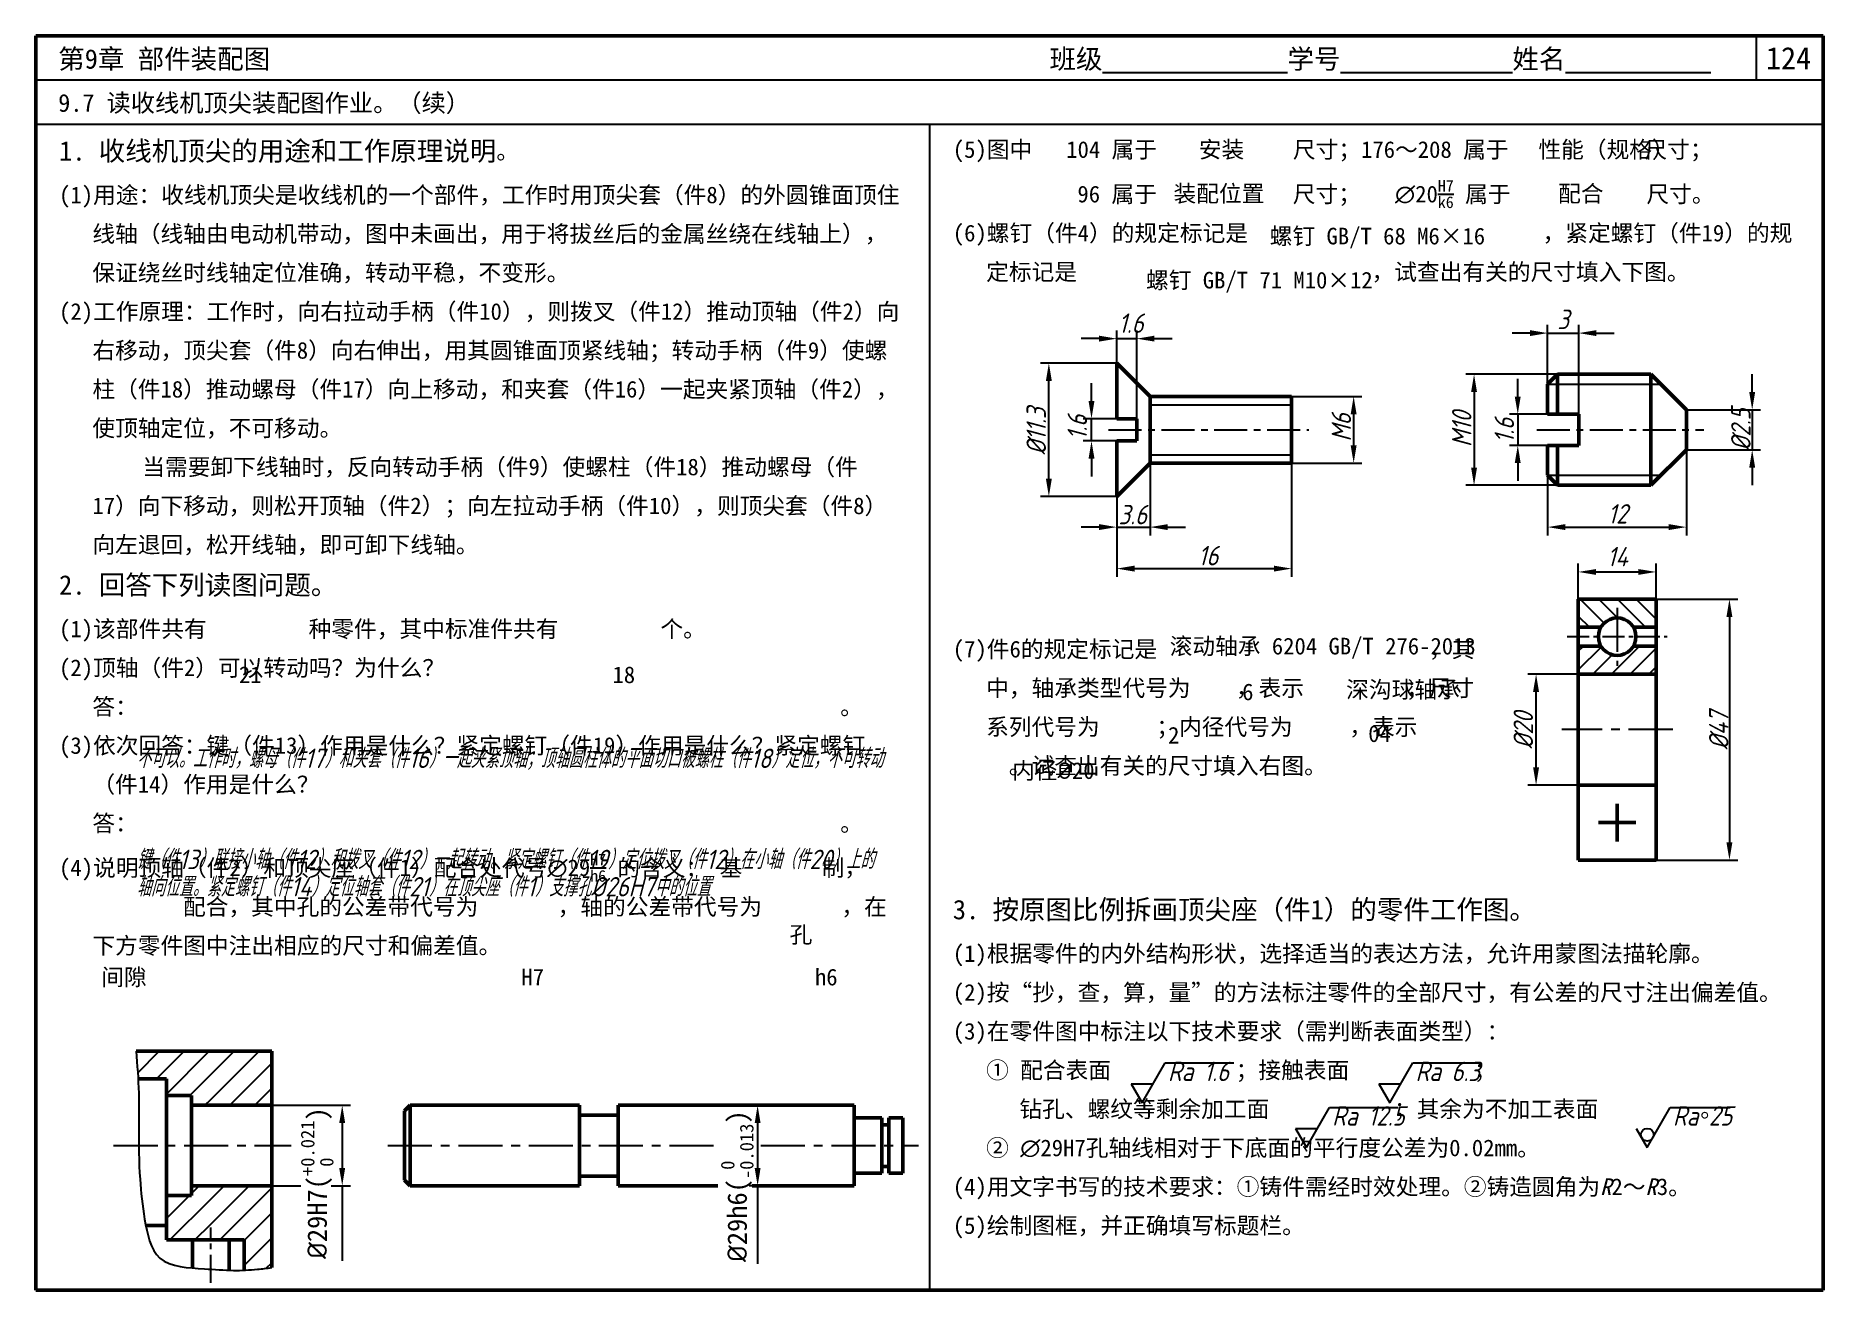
# Model space of a CAD drawing. Header units: millimetres. Extents: x 0 to 322, y 0 to 226.
import ezdxf

# ---------------------------------------------------------------- set-up
doc = ezdxf.new("R2010")
doc.units = ezdxf.units.MM
doc.header["$LTSCALE"] = 0.25
doc.header["$PDMODE"] = 33
doc.header["$PDSIZE"] = 1.5
doc.linetypes.add('CENTER', pattern=[50.8, 31.75, -6.35, 6.35, -6.35])
for name, color, linetype in [('点画线层', 7, 'CENTER'), ('答案', 1, 'Continuous'), ('细实线层', 7, 'Continuous')]:
    doc.layers.add(name, color=color, linetype=linetype)
doc.layers.add('粗实线层', color=7, linetype='Continuous', lineweight=50)
doc.styles.get("Standard").update_dxf_attribs({"font": 'gbeitc.shx', "height": 3.5, "bigfont": 'gbcbig.shx'})
doc.styles.add('宋体', font='', dxfattribs={"height": 3})
doc.styles.get('宋体').set_extended_font_data('SimSun')
doc.dimstyles.new('ISO-25', dxfattribs={"dimtxt": 4, "dimasz": 3.2, "dimexe": 1.5, "dimexo": 0, "dimgap": 1, "dimtad": 1, "dimtoh": 1, "dimdec": 0, "dimdsep": 46, "dimtxsty": 'Standard', "dimcen": 0, "dimclrd": 256, "dimclre": 256, "dimclrt": 256, "dimadec": 0, "dimazin": 0, "dimtfac": 1, "dimtdec": 0, "dimtmove": 0, "dimatfit": 3, "dimfxl": 0, "dimlwd": -1, "dimlwe": -1, "dimarcsym": 0})

# ---------------------------------------------------------------- blocks, each defined once
blk = doc.blocks.new('*D0')
at = {"layer": 'Defpoints', "color": 0, "transparency": 16777216}
for p in [(133.44, 33.32), (130.04, 18.82), (133.44, 18.82)]:
    blk.add_point(p, dxfattribs=at)
at = {"layer": '细实线层', "transparency": 16777216}
for p, q in [((133.44, 33.32), (128.54, 33.32)), ((130.04, 30.12), (130.04, 22.02)), ((133.44, 18.82), (128.54, 18.82))]:
    blk.add_line(p, q, dxfattribs=at)
for points in [[(129.51, 30.12), (130.57, 30.12), (130.04, 33.32)], [(129.51, 22.02), (130.57, 22.02), (130.04, 18.82)]]:
    blk.add_solid(points, dxfattribs=at)
blk = doc.blocks.new('*D1')
at = {"layer": 'Defpoints', "color": 0, "transparency": 16777216}
for p in [(42.53, 33.32), (53.21, 18.82), (55.21, 18.82)]:
    blk.add_point(p, dxfattribs=at)
at = {"layer": '细实线层', "transparency": 16777216}
for p, q in [((42.53, 33.32), (56.71, 33.32)), ((55.21, 30.12), (55.21, 22.02)), ((53.21, 18.82), (56.71, 18.82))]:
    blk.add_line(p, q, dxfattribs=at)
for points in [[(54.67, 30.12), (55.74, 30.12), (55.21, 33.32)], [(54.67, 22.02), (55.74, 22.02), (55.21, 18.82)]]:
    blk.add_solid(points, dxfattribs=at)
blk = doc.blocks.new('*D2')
at = {"layer": 'Defpoints', "color": 0, "transparency": 16777216}
for p in [(200.73, 149.01), (194.73, 143.01), (200.73, 137.48)]:
    blk.add_point(p, dxfattribs=at)
at = {"layer": '细实线层', "transparency": 16777216}
for p, q in [((200.73, 149.01), (200.73, 135.98)), ((194.73, 143.01), (194.73, 135.98)), ((191.53, 137.48), (188.33, 137.48)), ((194.73, 137.48), (200.73, 137.48)), ((203.93, 137.48), (207.13, 137.48))]:
    blk.add_line(p, q, dxfattribs=at)
for points in [[(191.53, 138.02), (191.53, 136.95), (194.73, 137.48)], [(203.93, 138.02), (203.93, 136.95), (200.73, 137.48)]]:
    blk.add_solid(points, dxfattribs=at)
blk = doc.blocks.new('*D3')
at = {"layer": 'Defpoints', "color": 0, "transparency": 16777216}
for p in [(226.24, 149.01), (194.73, 143.01), (226.24, 130)]:
    blk.add_point(p, dxfattribs=at)
at = {"layer": '细实线层', "transparency": 16777216}
for p, q in [((226.24, 149.01), (226.24, 128.5)), ((194.73, 143.01), (194.73, 128.5)), ((197.93, 130), (223.04, 130))]:
    blk.add_line(p, q, dxfattribs=at)
for points in [[(197.93, 130.54), (197.93, 129.47), (194.73, 130)], [(223.04, 130.54), (223.04, 129.47), (226.24, 130)]]:
    blk.add_solid(points, dxfattribs=at)
blk = doc.blocks.new('*D4')
at = {"layer": 'Defpoints', "color": 0, "transparency": 16777216}
for p in [(226.24, 161.01), (237.41, 161.01), (226.24, 149.01)]:
    blk.add_point(p, dxfattribs=at)
at = {"layer": '细实线层', "transparency": 16777216}
for p, q in [((226.24, 161.01), (238.91, 161.01)), ((237.41, 152.21), (237.41, 157.81)), ((226.24, 149.01), (238.91, 149.01))]:
    blk.add_line(p, q, dxfattribs=at)
for points in [[(236.87, 157.81), (237.94, 157.81), (237.41, 161.01)], [(236.87, 152.21), (237.94, 152.21), (237.41, 149.01)]]:
    blk.add_solid(points, dxfattribs=at)
blk = doc.blocks.new('*D5')
at = {"layer": 'Defpoints', "color": 0, "transparency": 16777216}
for p in [(190.18, 157.01), (194.73, 157.01), (194.73, 153.01)]:
    blk.add_point(p, dxfattribs=at)
at = {"layer": '细实线层', "transparency": 16777216}
for p, q in [((190.18, 160.21), (190.18, 163.41)), ((194.73, 157.01), (188.68, 157.01)), ((190.18, 153.01), (190.18, 157.01)), ((194.73, 153.01), (188.68, 153.01)), ((190.18, 149.81), (190.18, 146.61))]:
    blk.add_line(p, q, dxfattribs=at)
for points in [[(189.65, 160.21), (190.72, 160.21), (190.18, 157.01)], [(189.65, 149.81), (190.72, 149.81), (190.18, 153.01)]]:
    blk.add_solid(points, dxfattribs=at)
blk = doc.blocks.new('*D6')
at = {"layer": 'Defpoints', "color": 0, "transparency": 16777216}
for p in [(182.5, 167.01), (194.73, 167.01), (194.73, 143.01)]:
    blk.add_point(p, dxfattribs=at)
at = {"layer": '细实线层', "transparency": 16777216}
for p, q in [((194.73, 167.01), (181, 167.01)), ((182.5, 146.21), (182.5, 163.81)), ((194.73, 143.01), (181, 143.01))]:
    blk.add_line(p, q, dxfattribs=at)
for points in [[(181.97, 163.81), (183.04, 163.81), (182.5, 167.01)], [(181.97, 146.21), (183.04, 146.21), (182.5, 143.01)]]:
    blk.add_solid(points, dxfattribs=at)
blk = doc.blocks.new('*D7')
at = {"layer": 'Defpoints', "color": 0, "transparency": 16777216}
for p in [(198.33, 171.43), (194.73, 167.01), (198.33, 157.01)]:
    blk.add_point(p, dxfattribs=at)
at = {"layer": '细实线层', "transparency": 16777216}
for p, q in [((191.53, 171.43), (188.33, 171.43)), ((194.73, 167.01), (194.73, 172.93)), ((194.73, 171.43), (198.33, 171.43)), ((198.33, 157.01), (198.33, 172.93)), ((201.53, 171.43), (204.73, 171.43))]:
    blk.add_line(p, q, dxfattribs=at)
for points in [[(191.53, 171.97), (191.53, 170.9), (194.73, 171.43)], [(201.53, 171.97), (201.53, 170.9), (198.33, 171.43)]]:
    blk.add_solid(points, dxfattribs=at)
blk = doc.blocks.new('*D8')
at = {"layer": 'Defpoints', "color": 0, "transparency": 16777216}
for p in [(297.35, 158.61), (297.35, 151.41), (309.2, 151.41)]:
    blk.add_point(p, dxfattribs=at)
at = {"layer": '细实线层', "transparency": 16777216}
for p, q in [((309.2, 161.81), (309.2, 165.01)), ((297.35, 158.61), (310.7, 158.61)), ((309.2, 158.61), (309.2, 151.41)), ((297.35, 151.41), (310.7, 151.41)), ((309.2, 148.21), (309.2, 145.01))]:
    blk.add_line(p, q, dxfattribs=at)
for points in [[(308.67, 161.81), (309.73, 161.81), (309.2, 158.61)], [(308.67, 148.21), (309.73, 148.21), (309.2, 151.41)]]:
    blk.add_solid(points, dxfattribs=at)
blk = doc.blocks.new('*D9')
at = {"layer": 'Defpoints', "color": 0, "transparency": 16777216}
for p in [(272.35, 157.81), (266.97, 152.21), (272.35, 152.21)]:
    blk.add_point(p, dxfattribs=at)
at = {"layer": '细实线层', "transparency": 16777216}
for p, q in [((266.97, 161.01), (266.97, 164.21)), ((272.35, 157.81), (265.47, 157.81)), ((266.97, 157.81), (266.97, 152.21)), ((272.35, 152.21), (265.47, 152.21)), ((266.97, 149.01), (266.97, 145.81))]:
    blk.add_line(p, q, dxfattribs=at)
for points in [[(266.43, 161.01), (267.5, 161.01), (266.97, 157.81)], [(266.43, 149.01), (267.5, 149.01), (266.97, 152.21)]]:
    blk.add_solid(points, dxfattribs=at)
blk = doc.blocks.new('*D10')
at = {"layer": 'Defpoints', "color": 0, "transparency": 16777216}
for p in [(274.15, 165.01), (259.1, 145.01), (274.15, 145.01)]:
    blk.add_point(p, dxfattribs=at)
at = {"layer": '细实线层', "transparency": 16777216}
for p, q in [((274.15, 165.01), (257.6, 165.01)), ((259.1, 161.81), (259.1, 148.21)), ((274.15, 145.01), (257.6, 145.01))]:
    blk.add_line(p, q, dxfattribs=at)
for points in [[(258.56, 161.81), (259.63, 161.81), (259.1, 165.01)], [(258.56, 148.21), (259.63, 148.21), (259.1, 145.01)]]:
    blk.add_solid(points, dxfattribs=at)
blk = doc.blocks.new('*D11')
at = {"layer": 'Defpoints', "color": 0, "transparency": 16777216}
for p in [(277.95, 172.43), (272.35, 163.21), (277.95, 157.81)]:
    blk.add_point(p, dxfattribs=at)
at = {"layer": '细实线层', "transparency": 16777216}
for p, q in [((272.35, 163.21), (272.35, 173.93)), ((277.95, 157.81), (277.95, 173.93)), ((269.15, 172.43), (265.95, 172.43)), ((272.35, 172.43), (277.95, 172.43)), ((281.15, 172.43), (284.35, 172.43))]:
    blk.add_line(p, q, dxfattribs=at)
for points in [[(269.15, 172.97), (269.15, 171.9), (272.35, 172.43)], [(281.15, 172.97), (281.15, 171.9), (277.95, 172.43)]]:
    blk.add_solid(points, dxfattribs=at)
blk = doc.blocks.new('*D12')
at = {"layer": 'Defpoints', "color": 0, "transparency": 16777216}
for p in [(297.35, 151.41), (272.35, 146.81), (297.35, 137.48)]:
    blk.add_point(p, dxfattribs=at)
at = {"layer": '细实线层', "transparency": 16777216}
for p, q in [((297.35, 151.41), (297.35, 135.98)), ((272.35, 146.81), (272.35, 135.98)), ((275.55, 137.48), (294.15, 137.48))]:
    blk.add_line(p, q, dxfattribs=at)
for points in [[(275.55, 138.02), (275.55, 136.95), (272.35, 137.48)], [(294.15, 138.02), (294.15, 136.95), (297.35, 137.48)]]:
    blk.add_solid(points, dxfattribs=at)
blk = doc.blocks.new('*D13')
at = {"layer": 'Defpoints', "color": 0, "transparency": 16777216}
for p in [(270.27, 111), (277.88, 111), (277.88, 91)]:
    blk.add_point(p, dxfattribs=at)
at = {"layer": '细实线层', "transparency": 16777216}
for p, q in [((277.88, 111), (268.77, 111)), ((270.27, 94.2), (270.27, 107.8)), ((277.88, 91), (268.77, 91))]:
    blk.add_line(p, q, dxfattribs=at)
for points in [[(269.73, 107.8), (270.8, 107.8), (270.27, 111)], [(269.73, 94.2), (270.8, 94.2), (270.27, 91)]]:
    blk.add_solid(points, dxfattribs=at)
blk = doc.blocks.new('*D14')
at = {"layer": 'Defpoints', "color": 0, "transparency": 16777216}
for p in [(291.88, 124.5), (291.88, 77.5), (305.1, 77.5)]:
    blk.add_point(p, dxfattribs=at)
at = {"layer": '细实线层', "transparency": 16777216}
for p, q in [((291.88, 124.5), (306.6, 124.5)), ((305.1, 121.3), (305.1, 80.7)), ((291.88, 77.5), (306.6, 77.5))]:
    blk.add_line(p, q, dxfattribs=at)
for points in [[(304.56, 121.3), (305.63, 121.3), (305.1, 124.5)], [(304.56, 80.7), (305.63, 80.7), (305.1, 77.5)]]:
    blk.add_solid(points, dxfattribs=at)
blk = doc.blocks.new('*D15')
at = {"layer": 'Defpoints', "color": 0, "transparency": 16777216}
for p in [(291.88, 129.4), (277.88, 124.5), (291.88, 124.5)]:
    blk.add_point(p, dxfattribs=at)
at = {"layer": '细实线层', "transparency": 16777216}
for p, q in [((277.88, 124.5), (277.88, 130.9)), ((281.08, 129.4), (288.68, 129.4)), ((291.88, 124.5), (291.88, 130.9))]:
    blk.add_line(p, q, dxfattribs=at)
for points in [[(281.08, 129.93), (281.08, 128.87), (277.88, 129.4)], [(288.68, 129.93), (288.68, 128.87), (291.88, 129.4)]]:
    blk.add_solid(points, dxfattribs=at)

msp = doc.modelspace()

# ---------------------------------------------------------------- hatches: boundary and pattern name
at = {"layer": '细实线层'}
h = msp.add_hatch(dxfattribs=at)
h.set_pattern_fill('ANSI31', color=256, scale=0.75, angle=90, style=0)
h.set_pattern_definition([(135, (-67.51, -7.9978), (-1.683798, -1.683798), [])])
h.paths.add_polyline_path([(277.88, 124.5), (277.88, 119.44), (281.96, 119.44, -0.57735), (287.81, 119.44), (291.88, 119.44), (291.88, 124.5)])
h = msp.add_hatch(dxfattribs=at)
h.set_pattern_fill('ANSI31', color=256, scale=0.75, style=0)
h.set_pattern_definition([(45, (-67.51, -7.9978), (-1.683798, 1.683798), [])])
h.paths.add_polyline_path([(291.88, 111), (291.88, 116.06), (287.81, 116.06, -0.57735), (281.96, 116.06), (277.88, 116.06), (277.88, 111)])

# ---------------------------------------------------------------- linework, layer by layer
at = {"lineweight": 50}
for p, q in [((322, 226), (0, 226)), ((0, 226), (0, 0)), ((322, 0), (322, 226)), ((0, 0), (322, 0))]:
    msp.add_line(p, q, dxfattribs=at)
for p, q in [((310, 218), (310, 226)), ((322, 218), (0, 218)), ((322, 210), (0, 210)), ((161, 210), (161, 0))]:
    msp.add_line(p, q)
at = {"layer": '点画线层', "ltscale": 0.75}
for p, q in [((193.25, 155.01), (229.34, 155.01)), ((270.42, 155.01), (300.46, 155.01))]:
    msp.add_line(p, q, dxfattribs=at)
at = {"layer": '点画线层'}
for p, q in [((284.88, 122.93), (284.88, 112.46)), ((294.88, 101), (274.88, 101)), ((14.03, 26.07), (46.03, 26.07)), ((63.44, 26.07), (101.44, 26.07)), ((101.44, 26.07), (122.76, 26.07)), ((130.63, 26.07), (159, 26.07))]:
    msp.add_line(p, q, dxfattribs=at)
at = {"layer": '点画线层', "ltscale": 0.5}
msp.add_line((275.88, 117.75), (293.88, 117.75), dxfattribs=at)
at = {"layer": '点画线层', "ltscale": 0.64}
msp.add_line((31.53, 1.33), (31.53, 11.29), dxfattribs=at)
at = {"layer": '粗实线层'}
for p, q in [((194.73, 167.01), (194.73, 157.01)), ((194.73, 167.01), (200.73, 161.01)), ((272.35, 163.21), (274.15, 165.01)), ((274.15, 165.01), (290.95, 165.01)), ((274.15, 165.01), (274.15, 157.81)), ((297.35, 158.61), (290.95, 165.01)), ((290.95, 165.01), (290.95, 145.01)), ((200.73, 161.01), (226.24, 161.01)), ((200.73, 161.01), (200.73, 149.01)), ((226.24, 149.01), (226.24, 161.01)), ((272.35, 157.81), (272.35, 163.21)), ((277.95, 157.81), (272.35, 157.81)), ((277.95, 157.81), (277.95, 152.21)), ((297.35, 158.61), (297.35, 151.41)), ((198.33, 157.01), (194.73, 157.01)), ((198.33, 153.01), (198.33, 157.01)), ((194.73, 153.01), (198.33, 153.01)), ((194.73, 153.01), (194.73, 143.01)), ((277.95, 152.21), (272.35, 152.21)), ((272.35, 152.21), (272.35, 146.81)), ((274.15, 152.21), (274.15, 145.01)), ((297.35, 151.41), (290.95, 145.01)), ((200.73, 149.01), (194.73, 143.01)), ((200.73, 149.01), (226.24, 149.01)), ((272.35, 146.81), (274.15, 145.01)), ((274.15, 145.01), (290.95, 145.01)), ((277.88, 124.5), (277.88, 77.5)), ((291.88, 124.5), (277.88, 124.5)), ((291.88, 124.5), (291.88, 77.5)), ((281.96, 119.44), (277.88, 119.44)), ((287.81, 119.44), (291.88, 119.44)), ((281.96, 116.06), (277.88, 116.06)), ((287.81, 116.06), (291.88, 116.06)), ((291.88, 111), (277.88, 111)), ((291.88, 91), (277.88, 91)), ((284.88, 87.62), (284.88, 80.87)), ((288.26, 84.25), (281.51, 84.25)), ((291.88, 77.5), (277.88, 77.5)), ((18.07, 43.07), (42.53, 43.07)), ((42.53, 18.82), (42.53, 43.07)), ((23.53, 38.07), (18.44, 38.07)), ((23.53, 9.07), (23.53, 38.07)), ((28.03, 35.07), (23.53, 35.07)), ((28.03, 17.07), (28.03, 35.07)), ((42.53, 33.32), (28.03, 33.32)), ((67.44, 33.32), (66.44, 32.32)), ((66.44, 19.82), (66.44, 32.32)), ((97.94, 33.32), (67.44, 33.32)), ((67.44, 18.82), (67.44, 33.32)), ((97.94, 18.82), (97.94, 33.32)), ((104.94, 18.82), (104.94, 33.32)), ((147.44, 33.32), (104.94, 33.32)), ((147.44, 18.82), (147.44, 33.32)), ((104.94, 31.57), (97.94, 31.57)), ((147.44, 31.07), (152.44, 31.07)), ((152.44, 31.07), (152.44, 21.07)), ((152.44, 29.82), (153.69, 29.82)), ((153.69, 31.07), (156.19, 31.07)), ((153.69, 21.07), (153.69, 31.07)), ((156.19, 21.07), (156.19, 31.07)), ((67.44, 18.82), (66.44, 19.82)), ((104.94, 20.57), (97.94, 20.57)), ((147.44, 21.07), (152.44, 21.07)), ((152.44, 22.32), (153.69, 22.32)), ((153.69, 21.07), (156.19, 21.07)), ((28.03, 17.07), (23.53, 17.07)), ((42.53, 18.82), (28.03, 18.82)), ((42.53, 4.07), (42.53, 18.82)), ((97.94, 18.82), (67.44, 18.82)), ((122.87, 18.82), (104.94, 18.82)), ((147.44, 18.82), (129.07, 18.82)), ((23.53, 11.64), (19.84, 11.64)), ((23.53, 9.07), (37.53, 9.07)), ((28.21, 4.01), (28.21, 9.07)), ((34.84, 3.6), (34.84, 9.07)), ((37.53, 3.61), (37.53, 9.07))]:
    msp.add_line(p, q, dxfattribs=at)
msp.add_circle((284.88, 117.75), 3.38, dxfattribs=at)
at = {"layer": '细实线层'}
for p, q in [((272.35, 163.21), (292.75, 163.21)), ((200.73, 159.51), (226.24, 159.51)), ((200.73, 150.51), (226.24, 150.51)), ((272.35, 146.81), (292.75, 146.81)), ((18.37, 39.17), (22.26, 43.07)), ((21.75, 38.07), (26.75, 43.07)), ((23.53, 35.35), (31.24, 43.07)), ((31.53, 38.86), (35.73, 43.07)), ((31.53, 34.37), (40.22, 43.07)), ((27.73, 35.07), (31.53, 38.86)), ((34.96, 33.32), (42.53, 40.88)), ((199.32, 33.74), (203.48, 40.95)), ((203.48, 40.95), (215.85, 40.95)), ((243.91, 33.74), (248.07, 40.95)), ((248.07, 40.95), (260.45, 40.95)), ((39.45, 33.32), (42.53, 36.39)), ((197.34, 37.17), (199.32, 33.74)), ((197.34, 37.17), (201.3, 37.17)), ((241.93, 37.17), (243.91, 33.74)), ((241.93, 37.17), (245.89, 37.17)), ((30.47, 33.32), (31.53, 34.37)), ((228.89, 25.72), (233.05, 32.92)), ((233.05, 32.92), (245.43, 32.92)), ((290.29, 25.72), (294.45, 32.92)), ((294.45, 32.92), (305.26, 32.92)), ((226.91, 29.15), (228.89, 25.72)), ((226.91, 29.15), (230.87, 29.15)), ((288.31, 29.15), (290.29, 25.72)), ((23.53, 12.9), (27.69, 17.07)), ((24.18, 9.07), (31.53, 16.41)), ((28.03, 17.4), (29.44, 18.82)), ((31.53, 16.41), (33.93, 18.82)), ((31.53, 11.92), (38.42, 18.82)), ((33.16, 9.07), (42.53, 18.43)), ((42.53, 18.82), (47.75, 18.82)), ((55.21, 18.82), (55.21, 5.28)), ((130.04, 18.82), (130.04, 4.74)), ((37.53, 8.94), (42.53, 13.94)), ((28.67, 9.07), (31.53, 11.92)), ((37.53, 4.45), (42.53, 9.45)), ((41.52, 3.95), (42.53, 4.96))]:
    msp.add_line(p, q, dxfattribs=at)
at = {"layer": '细实线层', "ltscale": 0.5}
msp.add_circle((290.29, 28.01), 1.14, dxfattribs=at)
at = {"layer": '细实线层'}
msp.add_spline([(18.07, 43.07), (18.55, 35.51), (18.55, 29.54), (18.78, 19.99), (19.62, 12.83), (22.37, 5.78), (30.37, 3.87), (35.63, 3.58), (39.93, 3.78), (42.53, 4.07)], degree=3, dxfattribs=at)

# ---------------------------------------------------------------- texts
at = {"style": '宋体'}
for s, height, p in [('第9章 部件装配图', 3.5, (4.05, 220.07)), ('班级%%U              %%U学号%%U             %%U姓名%%U           ', 3.5, (182.61, 220.07)), ('124', 4, (311.67, 219.96)), ('9.7 读收线机顶尖装配图作业。（续）', 3.2, (4.05, 212.3))]:
    msp.add_text(s, height=height, dxfattribs=at).set_placement(p)
at = {"layer": '答案', "style": '宋体'}
for s, p in [('安装', (209.51, 204.01)), ('性能（规格）', (270.69, 204.01)), ('装配位置', (204.97, 196.07)), ('配合', (274.24, 196.07)), ('螺钉 GB/T 68 M6×16', (222.29, 188.41)), ('螺钉 GB/T 71 M10×12', (200, 180.47)), ('滚动轴承 6204 GB/T 276-2013', (204.26, 114.54)), ('21', (36.6, 109.38)), ('18', (103.89, 109.38)), ('深沟球轴承', (236.06, 106.72)), ('6', (217.32, 106.3)), ('2', (203.98, 98.49)), ('04', (240.03, 98.77)), ('孔', (135.8, 62.57)), ('间隙', (11.8, 54.92)), ('h6', (140.36, 54.92)), ('H7', (87.48, 54.92))]:
    msp.add_text(s, height=3, dxfattribs=at).set_placement(p)
at = {"layer": '答案'}
for s, p in [('1.6', (195.03, 172.47)), ('3', (274.1, 173.15)), ('3.6', (195.03, 137.98)), ('12', (283.18, 138.12)), ('16', (209.37, 130.59)), ('14', (283.05, 130.41)), ('不可以。工作时，螺母（件17）和夹套（件16）一起夹紧顶轴；顶轴圆柱体的平面切口被螺柱（件18）定位，不可转动', (18.18, 94.08)), ('键（件13）联接小轴（件12）和拨叉（件12）一起转动。紧定螺钉（件19）定位拨叉（件12）在小轴（件20）上的', (18.18, 75.87)), ('轴向位置。紧定螺钉（件14）定位轴套（件21）在顶尖座（件1）支撑孔%%C26H7中的位置', (18.18, 70.95))]:
    msp.add_text(s, height=3.5, dxfattribs=at).set_placement(p)
for s, p in [('%%C11.3', (181.98, 150.48)), ('1.6', (189.37, 153.18)), ('M6', (236.94, 152.89)), ('M10', (258.63, 151.9)), ('%%C2.5', (308.91, 151.19)), ('1.6', (266.3, 152.61)), ('%%C20', (269.72, 97.51)), ('%%C47', (304.93, 97.37))]:
    msp.add_text(s, height=3.5, rotation=90, dxfattribs=at).set_placement(p)
at = {"layer": '答案', "insert": (175.87, 95.11), "char_height": 3, "attachment_point": 1, "style": '宋体'}
msp.add_mtext_dynamic_manual_height_columns('内径{\\fISOCPEUR|b0|i0|c0|p34;%%C}20', width=30.6624, gutter_width=17.5, heights=[0], dxfattribs=at)
at = {"layer": '答案', "char_height": 3.5, "attachment_point": 1, "rotation": 90, "style": '宋体'}
for s, insert in [('\\A1;{\\fISOCPEUR|b0|i0|c0|p34;%%C}29H7({\\H0.7x;\\S+0.021^  0;})', (47.75, 5.64)), ('\\A1;{\\fISOCPEUR|b0|i0|c0|p34;%%C}29h6({\\H0.7x;\\S 0^ -0.013;})', (123.41, 5.09))]:
    msp.add_mtext_dynamic_manual_height_columns(s, width=49.5984, gutter_width=17.5, heights=[0], dxfattribs=dict(at, insert=insert))
at = {"layer": '细实线层'}
for s, p in [('Ra 1.6', (203.95, 37.68)), ('Ra 6.3', (248.55, 37.68)), ('Ra 12.5', (233.53, 29.66)), ('Ra 25', (294.92, 29.66))]:
    msp.add_text(s, height=3.5, dxfattribs=at).set_placement(p)
at = {"layer": '细实线层', "char_height": 3, "attachment_point": 1, "line_spacing_factor": 1.4, "style": '宋体'}
for s, insert, width in [('\\A1;{\\H1.167x;1. 收线机顶尖的用途和工作原理说明}。\\P\\pi-6,l6;(1)用途：收线机顶尖是收线机的一个部件，工作时用顶尖套（件8）的外圆锥面顶住线轴（线轴由电动机带动，图中未画出，用于将拔丝后的金属丝绕在线轴上），保证绕丝时线轴定位准确，转动平稳，不变形。\\P(2)工作原理：工作时，向右拉动手柄（件10），则拨叉（件12）推动顶轴（件2）向右移动，顶尖套（件8）向右伸出，用其圆锥面顶紧线轴；转动手柄（件9）使螺柱（件18）推动螺母（件17）向上移动，和夹套（件16）一起夹紧顶轴（件2），使顶轴定位，不可移动。\\P\\pi9;当需要卸下线轴时，反向转动手柄（件9）使螺柱（件18）推动螺母（件17）向下移动，则松开顶轴（件2）；向左拉动手柄（件10），则顶尖套（件8）向左退回，松开线轴，即可卸下线轴。\\P\\pi-6;{\\H1.167x;2. 回答下列读图问题。}\\P(1)该部件共有{\\L         }种零件，其中标准件共有{\\L         }个。\\P(2)顶轴（件2）可以转动吗？为什么？\\P\\pi0;答：{\\L                                                              }。\\P\\pi-6;(3)依次回答：键（件13）作用是什么？紧定螺钉（件19）作用是什么？紧定螺钉（件14）作用是什么？\\P\\pi0;答：{\\L                                                              }。\\P\\pl0;(4)说明顶轴（件2）和顶尖座（件1）配合处代号{\\fISOCPEUR|b0|i0|c0|p34;∅}29{\\H0.7x;\\SH7/h6;\\H1.429x; \\H0.9997x;的含义： 基\\L       \\l制，\\P\\pl6;\\L        \\l配合，其中孔的公差带代号为\\L       \\l，轴的公差带代号为\\L       \\l，在下方零件图中注出相应的尺寸和偏差值。}', (4.2, 207), 151.5227), ('\\A1;\\pi-6,l6;(5)图中   104 属于{\\L            }尺寸；176～208 属于{\\L            }尺寸；\\P           96 属于{\\L            }尺寸；   {\\fISOCPEUR|b0|i0|c0|p34;∅}20{\\H0.7x;\\SH7/k6;} 属于{\\L            }尺寸。\\P(6)螺钉（件4）的规定标记是{\\L                          }，紧定螺钉（件19）的规定标记是{\\L                          }，试查出有关的尺寸填入下图。', (165.2, 207), 151.5227), ('\\A1;\\pi-6,l6;(7)件6的规定标记是{\\L                        }，其中，轴承类型代号为{\\L    }，表示{\\L         }；尺寸系列代号为{\\L     }；内径代号为{\\L     }，表示{\\L        }。试查出有关的尺寸填入右图。', (165.2, 117), 94.4862), ('\\A1;{\\H1.167x;3. 按原图比例拆画顶尖座（件1）的零件工作图。\\P\\pi-6,l6;}(1)根据零件的内外结构形状，选择适当的表达方法，允许用蒙图法描轮廓。\\P\\pi0,l0;(2)按“抄，查，算，量”的方法标注零件的全部尺寸，有公差的尺寸注出偏差值。\\P(3)在零件图中标注以下技术要求（需判断表面类型）：\\P\\pl6;{\\A0;① }配合表面           ；接触表面{\\A0;           }；\\P\\pi6;钻孔、螺纹等剩余加工面{\\A0;           }；其余为不加工表面         。\\P\\pi0;{\\A0;② \\A1;\\fISOCPEUR|b0|i0|c0|p34;∅\\A0;\\fSimSun|b0|i0|c134|p2;29H7孔轴线相对于下底面的平行度公差为0.02mm。}\\P\\pl0;(4)用文字书写的技术要求：①铸件需经时效处理。②铸造圆角为{\\fSimSun|b0|i1|c134|p2;R}2～{\\fSimSun|b0|i1|c134|p2;R}3。\\P(5)绘制图框，并正确填写标题栏。', (165.2, 70.33), 155.9267)]:
    msp.add_mtext(s, dxfattribs=dict(at, insert=insert, width=width))

# ---------------------------------------------------------------- dimensions: what is measured, and where the dimension line sits
at = {"layer": '细实线层'}
for base, p1, p2, picture, middle in [((277.95, 172.43), (272.35, 163.21), (277.95, 157.81), '*D11', (275.15, 172.43)), ((198.33, 171.43), (194.73, 167.01), (198.33, 157.01), '*D7', (196.53, 171.43)), ((297.35, 137.48), (272.35, 146.81), (297.35, 151.41), '*D12', (284.85, 137.48)), ((200.73, 137.48), (194.73, 143.01), (200.73, 149.01), '*D2', (197.73, 137.48)), ((226.24, 130), (194.73, 143.01), (226.24, 149.01), '*D3', (210.48, 130)), ((291.88, 129.4), (277.88, 124.5), (291.88, 124.5), '*D15', (284.88, 129.4))]:
    dim = msp.add_linear_dim(base=base, p1=p1, p2=p2, text=' ', dimstyle='ISO-25', dxfattribs=at)
    dim.commit()
    dim.dimension.update_dxf_attribs({"geometry": picture, "text_midpoint": middle})
for base, p1, p2, picture, middle in [((182.5, 167.01), (194.73, 143.01), (194.73, 167.01), '*D6', (182.5, 155.01)), ((309.2, 151.41), (297.35, 158.61), (297.35, 151.41), '*D8', (309.2, 155.01)), ((190.18, 157.01), (194.73, 153.01), (194.73, 157.01), '*D5', (190.18, 155.01)), ((237.41, 161.01), (226.24, 149.01), (226.24, 161.01), '*D4', (237.41, 155.01)), ((266.97, 152.21), (272.35, 157.81), (272.35, 152.21), '*D9', (266.97, 155.01)), ((305.1, 77.5), (291.88, 124.5), (291.88, 77.5), '*D14', (305.1, 101)), ((270.27, 111), (277.88, 91), (277.88, 111), '*D13', (270.27, 101)), ((55.21, 18.82), (42.53, 33.32), (53.21, 18.82), '*D1', (55.21, 26.07)), ((130.04, 18.82), (133.44, 33.32), (133.44, 18.82), '*D0', (130.04, 26.07))]:
    dim = msp.add_linear_dim(base=base, p1=p1, p2=p2, angle=90, text=' ', dimstyle='ISO-25', dxfattribs=at)
    dim.commit()
    dim.dimension.update_dxf_attribs({"geometry": picture, "text_midpoint": middle})
dim = msp.add_linear_dim(base=(259.1, 145.01), p1=(274.15, 165.01), p2=(274.15, 145.01), angle=90, text=' ', dimstyle='ISO-25', dxfattribs=at)
dim.commit()
dim.dimension.update_dxf_attribs({"geometry": '*D10', "text_midpoint": (259.1, 155.01), "dimtype": 160})

doc.saveas('drawing.dxf')
